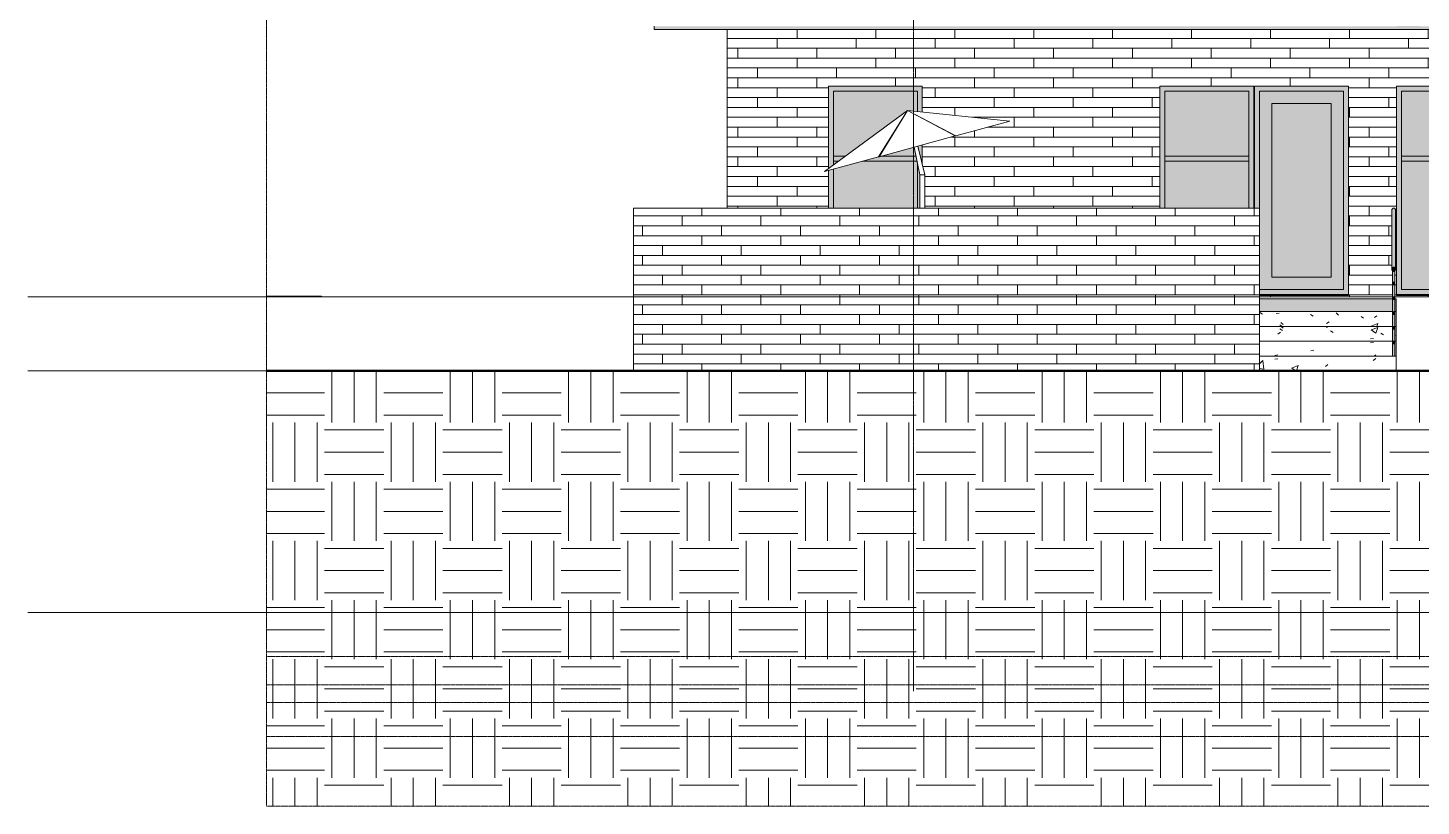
# Model space of a CAD drawing. Header units: inches. Extents: x 1750 to 7619, y -360 to 620.
# Drawn here: x 1814 to 2379, y -207 to 109 of the extents above; entities that cross this region are included whole.
import ezdxf

# ---------------------------------------------------------------- set-up
doc = ezdxf.new("R2010")
doc.units = ezdxf.units.IN
doc.header["$MEASUREMENT"] = 0
doc.linetypes.add('Aligning Line 1_8_', pattern=[0.25, 0.125, -0.125])
doc.linetypes.add('Grid Line 1_2_', pattern=[0.875, 0.5, -0.125, 0.125, -0.125])
for name, color, linetype, lineweight in [('0-1', 7, 'Continuous', 5), ('A-CLNG', 13, 'Continuous', 13), ('A-CLNG-1', 13, 'Continuous', 5), ('A-FLOR', 192, 'Continuous', 13), ('A-FLOR-2', 9, 'Continuous', 5), ('A-FLOR-3', 53, 'Continuous', 13), ('A-FLOR-4', 192, 'Continuous', 5), ('A-FLOR-HRAL', 11, 'Continuous', 9), ('A-FLOR-LEVL-1', 51, 'Grid Line 1_2_', 9), ('A-GLAZ', 151, 'Continuous', 13), ('A-WALL', 113, 'Continuous', 13), ('A-WALL-PATT-1', 251, 'Continuous', 9), ('C-TOPO', 7, 'Continuous', 9), ('C-TOPO-1', 250, 'Continuous', 50), ('G-ANNO-SYMB', 111, 'Aligning Line 1_8_', 9), ('G-ANNO-SYMB-1', 191, 'Aligning Line 1_8_', 9), ('G-ANNO-SYMB-2', 147, 'Aligning Line 1_8_', 9), ('G-IMPT', 8, 'Continuous', 9), ('L-SITE', 91, 'Continuous', 9), ('S-GRID-1', 1, 'Grid Line 1_2_', 9), ('S-STRS', 31, 'Continuous', 9), ('S-STRS-1', 251, 'Continuous', 9)]:
    doc.layers.add(name, color=color, linetype=linetype, lineweight=lineweight)
pattern_1 = [(0, (2870.5, 0), (24, 24), [24, -24]), (0, (2870.5, 9), (24, 24), [24, -24]), (0, (2870.5, 18), (24, 24), [24, -24]), (90, (2873.5, 21), (-24, 24), [24, -24]), (90, (2882.5, 21), (-24, 24), [24, -24]), (90, (2891.5, 21), (-24, 24), [24, -24])]
pattern_2 = [(0, (2102.136, 0.8), (0, 4), []), (90, (2102.136, 0.8), (-8, 8), [4, -28]), (90, (2118.136, 4.8), (-8, 8), [4, -28])]

# ---------------------------------------------------------------- blocks, each defined once
blk = doc.blocks.new('CTR - 2nd Phase_rvt-1-BUILDING ELEVATION - EAST')
at = {"layer": 'A-FLOR-2'}
blk.add_hatch(color=256, dxfattribs=at).paths.add_polyline_path([(1922.72, 0), (1933.32, 0.04), (1933.32, 0.25), (1910.93, 0.25), (1910.93, 0), (1912.19, 0)], flags=0)
at = {"layer": 'A-FLOR-3'}
for p, q in [((1910.93, 0.25), (1933.32, 0.25)), ((1933.32, 0.25), (1933.32, 0))]:
    blk.add_line(p, q, dxfattribs=at)
at = {"layer": 'A-FLOR-LEVL-1'}
for p, q in [((1814.21, 0), (4168.71, 0)), ((1814.21, -30), (4168.71, -30)), ((1814.21, -128), (4168.71, -128))]:
    blk.add_line(p, q, dxfattribs=at)
at = {"layer": 'G-ANNO-SYMB-1'}
blk.add_line((1910.93, -164.42), (4072.04, -164.42), dxfattribs=at)
blk = doc.blocks.new('CTR  - Topography_rvt-1-BUILDING ELEVATION - EAST')
at = {"layer": 'C-TOPO'}
h = blk.add_hatch(dxfattribs=at)
h.set_pattern_fill('FP_22', color=256, style=0, pattern_type=2)
h.set_pattern_definition(pattern_1)
h.paths.add_polyline_path([(2313.65, -206.5), (2313.65, -30), (1910.93, -30), (1910.93, -206.5), (2294.24, -206.5)], flags=0)
h = blk.add_hatch(dxfattribs=at)
h.set_pattern_fill('FP_22', color=256, style=0, pattern_type=2)
h.set_pattern_definition(pattern_1)
h.paths.add_polyline_path([(2313.65, -206.5), (2369.12, -206.5), (2369.12, -30), (2313.65, -30), (2313.65, -134)], flags=0)
h = blk.add_hatch(dxfattribs=at)
h.set_pattern_fill('FP_22', color=256, style=0, pattern_type=2)
h.set_pattern_definition(pattern_1)
h.paths.add_polyline_path([(2592.46, -206.5), (2632.32, -206.5), (2632.32, -30), (2369.12, -30), (2369.12, -206.5), (2573.33, -206.5)], flags=0)
for p, q in [((1910.93, 0), (1972.93, 0)), ((2019.76, 0), (1972.93, 0)), ((2019.76, 0), (2059.8, 0)), ((2059.66, 0), (2059.8, 0)), ((2367.62, 0), (2345.47, 0)), ((2373.8, 0), (2368.62, 0)), ((2484.44, 0), (2373.8, 0)), ((1945.71, -30), (1910.93, -30)), ((1978.41, -30), (1945.71, -30)), ((1978.41, -30), (2002.31, -30)), ((2097.28, -30), (2002.31, -30)), ((2122.32, -30), (2097.28, -30)), ((2172.23, -30), (2122.32, -30)), ((2202.1, -30), (2172.23, -30)), ((2202.1, -30), (2271.93, -30)), ((2313.65, -30), (2271.93, -30)), ((2337.67, -30), (2313.65, -30)), ((2337.67, -30), (2369.12, -30)), ((2442.34, -30), (2369.12, -30))]:
    blk.add_line(p, q, dxfattribs=at)
at = {"layer": 'C-TOPO-1'}
for p, q in [((1945.71, -30), (1910.93, -30)), ((1978.41, -30), (1945.71, -30)), ((2002.31, -30), (1978.41, -30)), ((2097.28, -30), (2002.31, -30)), ((2122.32, -30), (2097.28, -30)), ((2172.23, -30), (2122.32, -30)), ((2202.1, -30), (2172.23, -30)), ((2271.93, -30), (2202.1, -30)), ((2313.65, -30), (2271.93, -30)), ((2313.65, -30), (2337.67, -30)), ((2337.67, -30), (2369.12, -30)), ((2442.34, -30), (2369.12, -30))]:
    blk.add_line(p, q, dxfattribs=at)
blk = doc.blocks.new('CTR - 1st Phase - Common Walls_rvt-1-BUILDING ELEVATION - EAST')
at = {"layer": 'A-FLOR-LEVL-1'}
for p, q in [((1814.21, 0), (4168.71, 0)), ((1814.21, -30), (4168.71, -30)), ((1814.21, -128), (4168.71, -128))]:
    blk.add_line(p, q, dxfattribs=at)
at = {"layer": 'G-ANNO-SYMB-2'}
for p, q in [((1910.96, 526.95), (1910.96, -145.84)), ((1910.93, 0), (4072.04, 0)), ((1910.96, -145.84), (4071.96, -145.84)), ((1910.93, -164.42), (4072.04, -164.42))]:
    blk.add_line(p, q, dxfattribs=at)
blk = doc.blocks.new('CTR - 1st Phase -Stairs _ Elevators_rvt-1-BUILDING ELEVATION - EAST')
at = {"layer": 'A-FLOR-LEVL-1'}
for p, q in [((1814.21, 0), (4168.71, 0)), ((1814.21, -30), (4168.71, -30)), ((1814.21, -128), (4168.71, -128))]:
    blk.add_line(p, q, dxfattribs=at)
at = {"layer": 'G-ANNO-SYMB-2'}
for p, q in [((1910.96, 526.95), (1910.96, -206.49)), ((1910.96, -206.49), (4071.96, -206.49))]:
    blk.add_line(p, q, dxfattribs=at)
blk = doc.blocks.new('Outdoor Table01 - 02ZUTB01_dwg-1294291-BUILDING ELEVATION - EAST')
at = {"layer": 'G-IMPT'}
for p, q in [((2170.92, 75.5), (2137.24, 50.77)), ((2170.92, 75.5), (2137.24, 50.77)), ((2170.92, 75.5), (2137.35, 50.8)), ((2170.92, 75.5), (2159.18, 56.75)), ((2170.92, 75.5), (2159.43, 56.82)), ((2190.31, 65.24), (2170.92, 75.5)), ((2170.92, 75.5), (2212.5, 71.29)), ((2170.92, 75.5), (2212.5, 71.29)), ((2170.92, 75.5), (2212.39, 71.26)), ((2170.92, 75.5), (2190.56, 65.31)), ((2212.39, 71.26), (2190.56, 65.31)), ((2190.31, 65.24), (2159.43, 56.82)), ((2159.18, 56.75), (2137.35, 50.8)), ((2175.92, 49.5), (2173.68, 60.7)), ((2177.92, 49.5), (2175.14, 61.1)), ((2175.92, 36), (2175.92, 49.5)), ((2177.92, 49.5), (2175.92, 49.5)), ((2177.92, 36), (2177.92, 49.5))]:
    blk.add_line(p, q, dxfattribs=at)
blk = doc.blocks.new('Outdoor Table01 - Outdoor Table01-1294297-BUILDING ELEVATION - EAST')
blk.add_blockref('Outdoor Table01 - 02ZUTB01_dwg-1294291-BUILDING ELEVATION - EAST', (0, 0))
blk = doc.blocks.new('_THE_ WINDOW _ DOOR - Window - 1st Floor-V11-BUILDING ELEVATION - EAST')
at = {"layer": 'A-GLAZ'}
h = blk.add_hatch(color=256, dxfattribs=at)
h.paths.add_polyline_path([(3024.11, 1), (3060.14, 1), (3060.14, 85.37), (3022.11, 85.37), (3022.11, 1)], flags=0)
h.paths.add_polyline_path([(3024.11, 3), (3024.11, 83.37), (3058.14, 83.37), (3058.14, 3), (3055.58, 3)], flags=0)
h = blk.add_hatch(color=256, dxfattribs=at)
h.paths.add_polyline_path([(3055.58, 3), (3058.14, 3), (3058.14, 55), (3024.11, 55), (3024.11, 3)], flags=0)
h.paths.add_polyline_path([(3050.49, 57), (3058.14, 57), (3058.14, 83.37), (3024.11, 83.37), (3024.11, 57), (3031.76, 57)], flags=0)
for points in [[(3058.14, 55), (3058.14, 57), (3024.11, 57), (3024.11, 55), (3052.49, 55)], [(3022.11, 0.5), (3060.14, 0.5), (3060.14, 1), (3022.11, 1)]]:
    blk.add_hatch(color=256, dxfattribs=at).paths.add_polyline_path(points, flags=0)
for p, q in [((3060.14, 85.37), (3022.11, 85.37)), ((3022.11, 85.37), (3022.11, 1)), ((3060.14, 1), (3060.14, 85.37)), ((3024.11, 3), (3024.11, 83.37)), ((3024.11, 83.37), (3058.14, 83.37)), ((3058.14, 83.37), (3058.14, 3)), ((3024.11, 57), (3024.11, 55)), ((3058.14, 57), (3024.11, 57)), ((3058.14, 55), (3058.14, 57)), ((3024.11, 55), (3058.14, 55)), ((3022.11, 1), (3060.14, 1)), ((3022.11, 1), (3022.11, 0.5)), ((3022.11, 0.5), (3060.14, 0.5)), ((3058.14, 3), (3024.11, 3)), ((3060.14, 0.5), (3060.14, 1))]:
    blk.add_line(p, q, dxfattribs=at)
blk = doc.blocks.new('_THE_ WINDOW _ DOOR - Door - 1st Floor-2113397-BUILDING ELEVATION - EAST')
at = {"layer": 'A-GLAZ'}
h = blk.add_hatch(color=256, dxfattribs=at)
h.paths.add_polyline_path([(2347.74, 1), (2349.74, 1), (2349.74, 85.37), (2311.71, 85.37), (2311.71, 36), (2313.65, 36), (2313.65, 1), (2342.74, 1)], flags=0)
h.paths.add_polyline_path([(2347.74, 3), (2313.71, 3), (2313.71, 83.37), (2347.74, 83.37), (2347.74, 8)], flags=0)
h = blk.add_hatch(color=256, dxfattribs=at)
h.paths.add_polyline_path([(2315.14, 3), (2347.74, 3), (2347.74, 83.37), (2313.71, 83.37), (2313.71, 3)], flags=0)
h.paths.add_polyline_path([(2342.74, 8), (2318.71, 8), (2318.71, 78.37), (2342.74, 78.37), (2342.74, 22.71)], flags=0)
for points in [[(2318.71, 8), (2342.74, 8), (2342.74, 78.37), (2318.71, 78.37), (2318.71, 22.71)], [(2342.07, 0.5), (2349.74, 0.5), (2349.74, 1), (2313.65, 1), (2313.65, 0.5), (2321.48, 0.5)]]:
    blk.add_hatch(color=256, dxfattribs=at).paths.add_polyline_path(points, flags=0)
for p, q in [((2311.71, 85.37), (2311.71, 36)), ((2349.74, 85.37), (2311.71, 85.37)), ((2349.74, 1), (2349.74, 85.37)), ((2313.71, 83.37), (2347.74, 83.37)), ((2313.71, 3), (2313.71, 83.37)), ((2347.74, 83.37), (2347.74, 3)), ((2318.71, 78.37), (2342.74, 78.37)), ((2318.71, 8), (2318.71, 78.37)), ((2342.74, 78.37), (2342.74, 8)), ((2342.74, 8), (2318.71, 8)), ((2313.65, 1), (2349.74, 1)), ((2313.65, 0.5), (2349.74, 0.5)), ((2347.74, 3), (2313.71, 3)), ((2349.74, 0.5), (2349.74, 1))]:
    blk.add_line(p, q, dxfattribs=at)
blk = doc.blocks.new('_THE_ WINDOW _ DOOR - Window - 1st Floor-V14-BUILDING ELEVATION - EAST')
at = {"layer": 'A-GLAZ'}
for points in [[(2309.34, 36), (2311.34, 36), (2311.34, 85.37), (2273.31, 85.37), (2273.31, 36), (2275.31, 36), (2275.31, 83.37), (2309.34, 83.37), (2309.34, 40.12)], [(2309.34, 55), (2309.34, 57), (2275.31, 57), (2275.31, 55), (2303.69, 55)]]:
    blk.add_hatch(color=256, dxfattribs=at).paths.add_polyline_path(points, flags=0)
h = blk.add_hatch(color=256, dxfattribs=at)
h.paths.add_polyline_path([(2308.31, 36), (2309.34, 36), (2309.34, 55), (2275.31, 55), (2275.31, 36), (2276.34, 36)], flags=0)
h.paths.add_polyline_path([(2301.69, 57), (2309.34, 57), (2309.34, 83.37), (2275.31, 83.37), (2275.31, 57), (2282.96, 57)], flags=0)
for p, q in [((2311.34, 85.37), (2273.31, 85.37)), ((2273.31, 85.37), (2273.31, 36)), ((2311.34, 36), (2311.34, 85.37)), ((2275.31, 36), (2275.31, 83.37)), ((2275.31, 83.37), (2309.34, 83.37)), ((2309.34, 83.37), (2309.34, 36)), ((2275.31, 57), (2275.31, 55)), ((2309.34, 57), (2275.31, 57)), ((2309.34, 55), (2309.34, 57)), ((2275.31, 55), (2309.34, 55))]:
    blk.add_line(p, q, dxfattribs=at)
blk = doc.blocks.new('_THE_ WINDOW _ DOOR - Window - 1st Floor-V19-BUILDING ELEVATION - EAST')
at = {"layer": 'A-GLAZ'}
h = blk.add_hatch(color=256, dxfattribs=at)
h.paths.add_polyline_path([(2139.76, 36), (2140.91, 36), (2140.91, 51.77), (2138.91, 51.22), (2138.91, 36)], flags=0)
h.paths.add_polyline_path([(2175.92, 36), (2175.92, 49.5), (2174.94, 54.44), (2174.94, 36)], flags=0)
h.paths.add_polyline_path([(2138.91, 51.94), (2140.91, 53.42), (2140.91, 83.37), (2174.94, 83.37), (2174.94, 75.09), (2176.94, 74.89), (2176.94, 85.37), (2138.91, 85.37), (2138.91, 68.55)], flags=0)
h.paths.add_polyline_path([(2176.94, 53.61), (2176.94, 61.59), (2175.14, 61.1), (2176.17, 56.82)], flags=0)
h.paths.add_polyline_path([(2176.94, 72.32), (2176.94, 72.38), (2175.18, 73.25)], flags=0)
h = blk.add_hatch(color=256, dxfattribs=at)
h.paths.add_polyline_path([(2174.94, 36), (2174.94, 54.44), (2174.82, 55), (2152.77, 55), (2140.91, 51.77), (2140.91, 36), (2164.19, 36)], flags=0)
h.paths.add_polyline_path([(2140.91, 53.42), (2143.06, 55), (2140.91, 55)], flags=0)
h.paths.add_polyline_path([(2170.92, 75.5), (2174.94, 75.09), (2174.94, 83.37), (2140.91, 83.37), (2140.91, 57), (2145.78, 57), (2170.83, 75.43)], flags=0)
h.paths.add_polyline_path([(2159.34, 57), (2159.55, 57), (2170.86, 75.4), (2159.43, 57.16)], flags=0)
h.paths.add_polyline_path([(2174.42, 57), (2173.68, 60.7), (2160.1, 57), (2170.92, 57)], flags=0)
h.paths.add_polyline_path([(2174.94, 73.38), (2174.94, 73.42), (2172.81, 74.5)], flags=0)
h = blk.add_hatch(color=256, dxfattribs=at)
h.paths.add_polyline_path([(2158.08, 55), (2174.82, 55), (2174.42, 57), (2160.1, 57), (2159.43, 56.82), (2159.55, 57), (2159.34, 57), (2159.22, 56.82)], flags=0)
h.paths.add_polyline_path([(2158.08, 55), (2159.18, 56.75), (2152.77, 55)], flags=0)
h.paths.add_polyline_path([(2140.91, 55), (2143.06, 55), (2145.78, 57), (2140.91, 57)], flags=0)
for p, q in [((2176.94, 85.37), (2138.91, 85.37)), ((2138.91, 85.37), (2138.91, 51.94)), ((2176.94, 74.89), (2176.94, 85.37)), ((2140.91, 53.42), (2140.91, 83.37)), ((2140.91, 83.37), (2174.94, 83.37)), ((2174.94, 83.37), (2174.94, 75.09)), ((2176.94, 72.32), (2176.94, 72.38)), ((2140.91, 57), (2140.91, 55)), ((2145.78, 57), (2140.91, 57)), ((2159.55, 57), (2159.34, 57)), ((2174.42, 57), (2160.1, 57)), ((2176.94, 53.61), (2176.94, 61.59)), ((2138.91, 51.22), (2138.91, 36)), ((2140.91, 55), (2143.06, 55)), ((2140.91, 36), (2140.91, 51.77)), ((2152.77, 55), (2174.82, 55)), ((2174.94, 54.44), (2174.94, 36))]:
    blk.add_line(p, q, dxfattribs=at)
blk = doc.blocks.new('Railing - 1_-1411116-BUILDING ELEVATION - EAST')
at = {"layer": 'A-FLOR-HRAL'}
h = blk.add_hatch(color=256, dxfattribs=at)
h.paths.add_polyline_path([(3617.62, -24), (3618.62, -24), (3618.61, -18.7), (3618.48, -18.95), (3618.25, -19.1), (3618.14, -19.1), (3618.11, -19.1), (3617.99, -19.1), (3617.77, -18.95), (3617.64, -18.7), (3617.62, -18.7), (3617.62, -23.13)], flags=0)
h.paths.add_polyline_path([(3618.62, -18.31), (3618.61, -12.7), (3618.48, -12.95), (3618.25, -13.1), (3617.92, -13.06), (3617.77, -12.95), (3617.64, -12.7), (3617.62, -12.84), (3617.64, -18.2), (3617.9, -18.03), (3618.13, -18), (3618.48, -18.08), (3618.62, -18.26)], flags=0)
h.paths.add_polyline_path([(3618.62, -12.31), (3618.6, -6.72), (3618.48, -6.95), (3618.25, -7.1), (3617.94, -7.07), (3617.77, -6.95), (3617.64, -6.7), (3617.62, -6.84), (3617.64, -12.2), (3617.87, -12.04), (3618.22, -12), (3618.37, -12.04), (3618.61, -12.2), (3618.62, -12.28)], flags=0)
h.paths.add_polyline_path([(3618.62, -6.31), (3618.59, -0.75), (3618.48, -0.96), (3618.25, -1.1), (3617.97, -1.09), (3617.77, -0.95), (3617.64, -0.7), (3617.62, -0.75), (3617.65, -6.2), (3617.88, -6.04), (3618.18, -6.01), (3618.37, -6.04), (3618.61, -6.2), (3618.62, -6.28)], flags=0)
h.paths.add_polyline_path([(3618.62, -0.31), (3618.58, 5.23), (3618.48, 5.05), (3618.25, 4.9), (3617.91, 4.94), (3617.77, 5.05), (3617.64, 5.3), (3617.62, 5.3), (3617.66, -0.19), (3617.89, -0.03), (3618.2, -0.01), (3618.38, -0.04), (3618.61, -0.21), (3618.62, -0.26)], flags=0)
h.paths.add_polyline_path([(3618.62, 5.69), (3618.6, 10.52), (3618.51, 10.42), (3618.32, 10.35), (3618.08, 10.33), (3617.85, 10.37), (3617.72, 10.44), (3617.62, 10.46), (3617.67, 5.81), (3617.92, 5.97), (3618.16, 6), (3618.48, 5.92), (3618.61, 5.78)], flags=0)
h = blk.add_hatch(color=256, dxfattribs=at)
h.paths.add_polyline_path([(3618.17, 10.33), (3618.4, 10.37), (3618.53, 10.44), (3618.32, 10.35), (3618.17, 10.33)], flags=0)
h.paths.add_polyline_path([(3618.08, 10.33), (3617.81, 10.41), (3618.08, 10.33)], flags=0)
for p, q in [((3617.62, -24), (3617.62, 10.57)), ((3618.62, 10.57), (3618.62, -24))]:
    blk.add_line(p, q, dxfattribs=at)
at = {"layer": 'A-FLOR-HRAL', "flags": 128}
for points in [[(3617.63, 10.52), (3617.67, 10.46), (3617.81, 10.38), (3618.01, 10.33), (3618.08, 10.32)], [(3618.17, 10.32), (3618.23, 10.33), (3618.44, 10.38), (3618.57, 10.46), (3618.61, 10.52)]]:
    blk.add_lwpolyline(points, dxfattribs=at)
blk = doc.blocks.new('Railing - Railing-2057852-BUILDING ELEVATION - EAST')
at = {"layer": 'A-FLOR-HRAL'}
for points in [[(2368.62, 5.44), (2368.58, 5.81), (2368.33, 5.97), (2368.09, 6), (2367.77, 5.92), (2367.64, 5.78), (2367.64, 5.59), (2367.77, 5.84), (2367.99, 5.98), (2368.25, 5.98), (2368.48, 5.84), (2368.61, 5.59), (2368.61, 5.52)], [(2368.22, 4.9), (2368.34, 4.94), (2368.48, 5.05), (2368.61, 5.3), (2368.61, 5.59), (2368.48, 5.84), (2368.25, 5.98), (2367.92, 5.94), (2367.77, 5.84), (2367.64, 5.59), (2367.64, 5.3), (2367.77, 5.05), (2367.99, 4.9), (2368.15, 4.9)], [(2367.62, -0.56), (2367.69, -0.28), (2367.87, -0.07), (2368.12, 0), (2368.37, -0.07), (2368.56, -0.29), (2368.62, -0.41), (2368.59, -0.19), (2368.35, -0.03), (2368.05, -0.01), (2367.86, -0.04), (2367.64, -0.21), (2367.62, -0.31)], [(2367.99, -1.1), (2368.28, -1.09), (2368.48, -0.95), (2368.61, -0.7), (2368.61, -0.41), (2368.47, -0.16), (2368.25, -0.02), (2367.97, -0.03), (2367.77, -0.16), (2367.64, -0.41), (2367.64, -0.7), (2367.77, -0.96), (2367.97, -1.09)], [(2367.62, -6.56), (2367.69, -6.28), (2367.87, -6.07), (2368.12, -6), (2368.37, -6.07), (2368.56, -6.28), (2368.62, -6.41), (2368.6, -6.2), (2368.37, -6.04), (2368.07, -6.01), (2367.87, -6.04), (2367.64, -6.2), (2367.62, -6.31)], [(2367.99, -7.1), (2368.31, -7.07), (2368.48, -6.95), (2368.61, -6.7), (2368.61, -6.41), (2368.48, -6.16), (2368.25, -6.02), (2367.95, -6.04), (2367.77, -6.16), (2367.64, -6.41), (2367.64, -6.7), (2367.77, -6.95), (2367.94, -7.07)], [(2368.62, -12.56), (2368.61, -12.2), (2368.37, -12.04), (2368.08, -12), (2367.87, -12.04), (2367.64, -12.2), (2367.64, -12.41), (2367.77, -12.16), (2367.99, -12.02), (2368.25, -12.02), (2368.48, -12.16), (2368.61, -12.42)], [(2368.09, -13.1), (2368.33, -13.06), (2368.48, -12.95), (2368.61, -12.7), (2368.61, -12.41), (2368.48, -12.16), (2368.25, -12.02), (2367.92, -12.05), (2367.77, -12.16), (2367.64, -12.42), (2367.64, -12.7), (2367.77, -12.95), (2367.99, -13.1)], [(2368.62, -18.56), (2368.61, -18.2), (2368.35, -18.03), (2368.12, -18), (2367.77, -18.08), (2367.63, -18.26), (2367.64, -18.41), (2367.77, -18.16), (2367.99, -18.02), (2368.25, -18.02), (2368.48, -18.16), (2368.61, -18.41), (2368.62, -18.49)], [(2368, -19.1), (2368.11, -19.08), (2368.14, -19.1), (2368.25, -19.1), (2368.48, -18.95), (2368.61, -18.7), (2368.61, -18.41), (2368.48, -18.16), (2368.25, -18.02), (2367.99, -18.02), (2367.77, -18.16), (2367.64, -18.41), (2367.64, -18.7), (2367.77, -18.95), (2367.99, -19.1)]]:
    blk.add_hatch(color=256, dxfattribs=at).paths.add_polyline_path(points, flags=0)
for p, q in [((2367.62, 6.47), (2367.62, 5.44)), ((2368.62, 5.44), (2368.62, 6.47)), ((2367.62, 0.47), (2367.62, -0.56)), ((2368.62, -0.56), (2368.62, 0.47)), ((2367.62, -5.53), (2367.62, -6.56)), ((2368.62, -6.56), (2368.62, -5.53)), ((2367.62, -11.52), (2367.62, -12.56)), ((2368.62, -12.56), (2368.62, -11.52)), ((2367.62, -17.52), (2367.62, -18.56)), ((2368.62, -18.56), (2368.62, -17.52))]:
    blk.add_line(p, q, dxfattribs=at)
at = {"layer": 'A-FLOR-HRAL', "flags": 128}
for points in [[(2368.62, 5.44), (2368.61, 5.59), (2368.56, 5.72), (2368.48, 5.84), (2368.37, 5.93), (2368.25, 5.98), (2368.12, 6), (2367.99, 5.98), (2367.87, 5.93), (2367.77, 5.84), (2367.69, 5.72), (2367.64, 5.59), (2367.62, 5.44)], [(2367.62, 5.44), (2367.64, 5.3), (2367.69, 5.16), (2367.77, 5.05), (2367.87, 4.96), (2367.99, 4.9), (2368.12, 4.88), (2368.25, 4.9), (2368.37, 4.96), (2368.48, 5.05), (2368.56, 5.16), (2368.61, 5.3), (2368.62, 5.44)], [(2368.62, -0.56), (2368.61, -0.41), (2368.56, -0.28), (2368.48, -0.16), (2368.37, -0.07), (2368.25, -0.02), (2368.12, 0), (2367.99, -0.02), (2367.87, -0.07), (2367.77, -0.16), (2367.69, -0.28), (2367.64, -0.41), (2367.62, -0.56)], [(2367.62, -0.56), (2367.64, -0.7), (2367.69, -0.84), (2367.77, -0.95), (2367.87, -1.04), (2367.99, -1.1), (2368.12, -1.12), (2368.25, -1.1), (2368.37, -1.04), (2368.48, -0.95), (2368.56, -0.84), (2368.61, -0.7), (2368.62, -0.56)], [(2368.62, -6.56), (2368.61, -6.41), (2368.56, -6.28), (2368.48, -6.16), (2368.37, -6.07), (2368.25, -6.02), (2368.12, -6), (2367.99, -6.02), (2367.87, -6.07), (2367.77, -6.16), (2367.69, -6.28), (2367.64, -6.41), (2367.62, -6.56)], [(2367.62, -6.56), (2367.64, -6.7), (2367.69, -6.84), (2367.77, -6.95), (2367.87, -7.04), (2367.99, -7.1), (2368.12, -7.12), (2368.25, -7.1), (2368.37, -7.04), (2368.48, -6.95), (2368.56, -6.84), (2368.61, -6.7), (2368.62, -6.56)], [(2368.62, -12.56), (2368.61, -12.41), (2368.56, -12.28), (2368.48, -12.16), (2368.37, -12.07), (2368.25, -12.02), (2368.12, -12), (2367.99, -12.02), (2367.87, -12.07), (2367.77, -12.16), (2367.69, -12.28), (2367.64, -12.41), (2367.62, -12.56)], [(2367.62, -12.56), (2367.64, -12.7), (2367.69, -12.84), (2367.77, -12.95), (2367.87, -13.04), (2367.99, -13.1), (2368.12, -13.12), (2368.25, -13.1), (2368.37, -13.04), (2368.48, -12.95), (2368.56, -12.84), (2368.61, -12.7), (2368.62, -12.56)], [(2368.62, -18.56), (2368.61, -18.41), (2368.56, -18.28), (2368.48, -18.16), (2368.37, -18.07), (2368.25, -18.02), (2368.12, -18), (2367.99, -18.02), (2367.87, -18.07), (2367.77, -18.16), (2367.69, -18.28), (2367.64, -18.41), (2367.62, -18.56)], [(2367.62, -18.56), (2367.64, -18.7), (2367.69, -18.84), (2367.77, -18.95), (2367.87, -19.04), (2367.99, -19.1), (2368.12, -19.12), (2368.25, -19.1), (2368.37, -19.04), (2368.48, -18.95), (2368.56, -18.84), (2368.61, -18.7), (2368.62, -18.56)]]:
    blk.add_lwpolyline(points, dxfattribs=at)
at = {"extrusion": (0, 0, -1), "zscale": -1}
blk.add_blockref('Railing - 1_-1411116-BUILDING ELEVATION - EAST', (-5986.25, 0), dxfattribs=at)
blk = doc.blocks.new('Top Rail Type - Top Rail_Internal_-2057862-BUILDING ELEVATION - EAST')
at = {"layer": 'A-FLOR-HRAL'}
for points in [[(2368.87, 11.16), (2368.85, 35.38), (2368.77, 35.58), (2368.65, 35.75), (2368.5, 35.89), (2368.32, 35.97), (2368.12, 36), (2367.93, 35.97), (2367.75, 35.89), (2367.59, 35.75), (2367.47, 35.58), (2367.4, 35.38), (2367.37, 35.16), (2367.4, 11.38), (2367.47, 11.58), (2367.69, 11.84), (2367.87, 11.95), (2368.07, 11.99), (2368.17, 11.99), (2368.44, 11.92), (2368.57, 11.82), (2368.65, 11.75), (2368.77, 11.58), (2368.86, 11.25)], [(2368.12, 10.32), (2368.45, 10.41), (2368.6, 10.52), (2368.66, 10.57), (2368.77, 10.74), (2368.85, 10.94), (2368.86, 11.25), (2368.85, 11.38), (2368.77, 11.58), (2368.54, 11.85), (2368.37, 11.95), (2368.17, 11.99), (2367.99, 11.98), (2367.8, 11.91), (2367.64, 11.79), (2367.59, 11.75), (2367.47, 11.58), (2367.38, 11.25), (2367.37, 11.16), (2367.4, 10.94), (2367.53, 10.66), (2367.71, 10.46), (2367.87, 10.38), (2368.08, 10.33)]]:
    blk.add_hatch(color=256, dxfattribs=at).paths.add_polyline_path(points, flags=0)
for p, q in [((2367.37, 35.16), (2367.37, 11.16)), ((2368.87, 11.16), (2368.87, 35.16))]:
    blk.add_line(p, q, dxfattribs=at)
at = {"layer": 'A-FLOR-HRAL', "flags": 128}
for points in [[(2367.37, 35.16), (2367.4, 35.38), (2367.47, 35.58), (2367.59, 35.75), (2367.75, 35.89), (2367.93, 35.97), (2368.12, 36), (2368.32, 35.97), (2368.5, 35.89), (2368.65, 35.75), (2368.77, 35.58), (2368.85, 35.38), (2368.87, 35.16)], [(2368.87, 11.16), (2368.85, 11.38), (2368.77, 11.58), (2368.65, 11.75), (2368.5, 11.89), (2368.32, 11.97), (2368.12, 12), (2367.93, 11.97), (2367.75, 11.89), (2367.59, 11.75), (2367.47, 11.58), (2367.4, 11.38), (2367.37, 11.16)], [(2367.37, 11.16), (2367.4, 10.94), (2367.47, 10.74), (2367.59, 10.57), (2367.75, 10.44), (2367.93, 10.35), (2368.12, 10.32), (2368.32, 10.35), (2368.5, 10.44), (2368.65, 10.57), (2368.77, 10.74), (2368.85, 10.94), (2368.87, 11.16)]]:
    blk.add_lwpolyline(points, dxfattribs=at)

msp = doc.modelspace()

# ---------------------------------------------------------------- hatches: boundary and pattern name
at = {"layer": 'A-CLNG-1'}
msp.add_hatch(color=256, dxfattribs=at).paths.add_polyline_path([(2068.1737, 108.375), (2521.9737, 108.375), (2521.9737, 109.75), (2379.1862, 109.75), (2379.1862, 109.875), (2369.4362, 109.875), (2369.4362, 109.75), (2068.1737, 109.75), (2068.1737, 108.665)], flags=0)
at = {"layer": 'A-FLOR-4'}
h = msp.add_hatch(color=256, dxfattribs=at)
h.paths.add_polyline_path([(2367.6237, -6), (2367.6237, -0.75), (2313.6487, -0.75), (2313.6487, -6), (2366.7911, -6)], flags=0)
h.paths.add_polyline_path([(2368.6237, -6), (2369.1237, -6), (2369.1237, -0.75), (2368.6237, -0.75), (2368.6237, -5.9412)], flags=0)
at = {"layer": 'A-WALL-PATT-1'}
h = msp.add_hatch(dxfattribs=at)
h.set_pattern_fill('FP_29', color=256, style=0, pattern_type=2)
h.set_pattern_definition(pattern_2)
h.paths.add_polyline_path([(2106.4487, 36), (2106.4487, 108.375), (2097.8237, 108.375), (2097.8237, 36), (2104.9471, 36)], flags=0)
h = msp.add_hatch(dxfattribs=at)
h.set_pattern_fill('FP_29', color=256, style=0, pattern_type=2)
h.set_pattern_definition(pattern_2)
h.paths.add_polyline_path([(2342.0676, 0), (2367.6237, 0), (2367.5904, 10.5729), (2367.4742, 10.7422), (2367.3993, 10.9444), (2367.3737, 11.3785), (2367.3993, 35.3785), (2367.4742, 35.5807), (2367.5934, 35.7544), (2367.7487, 35.8877), (2367.9296, 35.9714), (2368.1237, 36), (2368.3179, 35.9714), (2368.4987, 35.8877), (2368.6659, 35.7372), (2368.7733, 35.5807), (2368.8482, 35.3785), (2368.8737, 35.1615), (2368.8482, 10.9444), (2368.7733, 10.7422), (2368.6237, 10.4645), (2368.6237, 0), (2518.4112, 0), (2518.4112, 108.375), (2106.4487, 108.375), (2106.4487, 36), (2138.9112, 36), (2138.9112, 51.2215), (2137.35, 50.7957), (2138.9112, 51.9445), (2138.9112, 85.375), (2176.9362, 85.375), (2176.9362, 74.8854), (2212.391, 71.2614), (2190.5609, 65.3077), (2176.9362, 72.3793), (2176.9362, 72.3169), (2190.3067, 65.2384), (2176.9362, 61.5919), (2176.9362, 53.6146), (2177.9237, 49.5), (2177.9237, 36), (2273.3112, 36), (2273.3112, 85.375), (2311.3362, 85.375), (2311.3362, 36), (2311.7112, 36), (2311.7112, 85.375), (2349.7362, 85.375), (2349.7362, 0.5), (2313.6487, 0.4953), (2313.6487, 0), (2321.4792, 0)], flags=0)
h.paths.add_polyline_path([(2407.3362, 0.5), (2369.3112, 0.5), (2369.3112, 85.375), (2407.3362, 85.375), (2407.3362, 1)], flags=0)
h.paths.add_polyline_path([(2484.1362, 0.5), (2446.1112, 0.5), (2446.1112, 85.375), (2484.1362, 85.375), (2484.1362, 1)], flags=0)
h = msp.add_hatch(dxfattribs=at)
h.set_pattern_fill('FP_24', color=256, style=0, pattern_type=2)
h.set_pattern_definition([(0, (2311.524, 0.8), (0, 4), []), (90, (2311.524, 0.8), (-8, 8), [4, -28]), (90, (2327.524, 4.8), (-8, 8), [4, -28])])
h.paths.add_polyline_path([(2181.0712, -30), (2313.6487, -30), (2313.6487, 36), (2059.7987, 36), (2059.7987, -30), (2172.2308, -30)], flags=0)
at = {"layer": 'S-STRS-1'}
h = msp.add_hatch(dxfattribs=at)
h.set_pattern_fill('FP_28', color=256, style=0, pattern_type=2)
h.set_pattern_definition([(49.781, (2870.5, 10.197), (27.5428, -2.3909), [2.867, -31.537]), (355.038, (2870.5, 10.197), (-5.3279, 28.6613), [2.304, -25.343]), (100.531, (2872.794, 9.998), (22.215, 26.2697), [2.429, -26.723]), (45.962, (2870.5, 17.818), (40.9817, -6.3068), [4.303, -47.329]), (96.687, (2873.914, 17.293), (35.891, 37.1178), [3.643, -40.078]), (351.251, (2870.5, 17.82), (35.8914, 37.1176), [3.455, -38.009]), (20.852, (2874.34, 15.913), (22.92095, -15.341), [2.877, -31.649]), (326.206, (2874.34, 15.913), (9.343, 27.6307), [2.298, -25.283]), (71.317, (2876.25, 14.635), (32.2648, 12.2891), [2.431, -26.737]), (37.286, (2870.499, 10.197), (0.4673, 12.68453), [1.264, -23.702, 1.264, -24.391, -25.367]), (37.286, (2870.499, 10.197), (0.4673, 12.68453), [-50.62, 1.264, -24.104]), (7.443, (2870.499, 10.197), (10.10137, 15.02815), [1.267, -13.4, 1.267, -23.191, -9.695]), (7.443, (2870.499, 10.197), (10.10137, 15.02815), [-39.124, 1.267, -8.428]), (327.701, (2861.936, 10.197), (20.49866, -0.85914), [1.264, -8.314, 1.264, -28.621, -39.656]), (327.701, (2861.936, 10.197), (20.49866, -0.85914), [-39.464, 1.264, -38.391]), (317.721, (2858.096, 10.197), (22.3945, 3.81454), [1.263, -11.173, 1.263, -18.558, -28.125]), (317.721, (2858.096, 10.197), (22.3945, 3.81454), [-32.257, 1.263, -26.862])])
h.paths.add_polyline_path([(2369.1237, -12), (2369.1237, -6), (2368.6237, -6), (2368.6237, -12)], flags=0)
h.paths.add_polyline_path([(2316.1402, -12), (2367.6237, -12), (2367.6237, -6), (2313.6487, -6), (2313.6487, -12)], flags=0)
h = msp.add_hatch(dxfattribs=at)
h.set_pattern_fill('FP_27', color=256, style=0, pattern_type=2)
h.set_pattern_definition([(49.781, (2870.5, 8.628), (27.5428, -2.3909), [2.867, -31.537]), (355.038, (2870.5, 8.628), (-5.3279, 28.6613), [2.304, -25.343]), (100.531, (2872.794, 8.43), (22.215, 26.2697), [2.429, -26.723]), (45.962, (2870.5, 16.25), (40.9817, -6.3068), [4.303, -47.329]), (96.687, (2873.914, 15.723), (35.891, 37.1178), [3.643, -40.078]), (351.251, (2870.5, 16.25), (35.8914, 37.1176), [3.455, -38.009]), (20.852, (2874.34, 14.344), (22.92095, -15.341), [2.877, -31.649]), (326.206, (2874.34, 14.344), (9.343, 27.6307), [2.298, -25.283]), (71.317, (2876.25, 13.065), (32.2648, 12.2891), [2.431, -26.737]), (37.286, (2870.499, 8.628), (0.4673, 12.68453), [1.264, -23.702, 1.264, -24.391, -25.367]), (37.286, (2870.499, 8.628), (0.4673, 12.68453), [-50.62, 1.264, -24.104]), (7.443, (2870.499, 8.628), (10.10137, 15.02815), [1.267, -13.4, 1.267, -23.191, -9.695]), (7.443, (2870.499, 8.628), (10.10137, 15.02815), [-39.124, 1.267, -8.428]), (327.701, (2861.936, 8.628), (20.49866, -0.85914), [1.264, -8.314, 1.264, -28.621, -39.656]), (327.701, (2861.936, 8.628), (20.49866, -0.85914), [-39.464, 1.264, -38.391]), (317.721, (2858.096, 8.628), (22.3945, 3.81454), [1.263, -11.173, 1.263, -18.558, -28.125]), (317.721, (2858.096, 8.628), (22.3945, 3.81454), [-32.257, 1.263, -26.862])])
h.paths.add_polyline_path([(2336.2006, -18), (2367.6237, -18), (2367.6237, -12), (2313.6487, -12), (2313.6487, -18), (2329.7146, -18)], flags=0)
h.paths.add_polyline_path([(2368.6237, -18), (2369.1237, -18), (2369.1237, -12), (2368.6237, -12), (2368.6237, -17.4018)], flags=0)
h = msp.add_hatch(dxfattribs=at)
h.set_pattern_fill('FP_26', color=256, style=0, pattern_type=2)
h.set_pattern_definition([(49.781, (2870.5, 7.06), (27.5428, -2.3909), [2.867, -31.537]), (355.038, (2870.5, 7.06), (-5.3279, 28.6613), [2.304, -25.343]), (100.531, (2872.794, 6.86), (22.215, 26.2697), [2.429, -26.723]), (45.962, (2870.5, 14.68), (40.9817, -6.3068), [4.303, -47.329]), (96.687, (2873.914, 14.154), (35.891, 37.1178), [3.643, -40.078]), (351.251, (2870.5, 14.68), (35.8914, 37.1176), [3.455, -38.009]), (20.852, (2874.34, 12.775), (22.92095, -15.341), [2.877, -31.649]), (326.206, (2874.34, 12.775), (9.343, 27.6307), [2.298, -25.283]), (71.317, (2876.25, 11.496), (32.2648, 12.2891), [2.431, -26.737]), (37.286, (2870.499, 7.059), (0.4673, 12.68453), [1.264, -23.702, 1.264, -24.391, -25.367]), (37.286, (2870.499, 7.059), (0.4673, 12.68453), [-50.62, 1.264, -24.104]), (7.443, (2870.499, 7.059), (10.10137, 15.02815), [1.267, -13.4, 1.267, -23.191, -9.695]), (7.443, (2870.499, 7.059), (10.10137, 15.02815), [-39.124, 1.267, -8.428]), (327.701, (2861.936, 7.059), (20.49866, -0.85914), [1.264, -8.314, 1.264, -28.621, -39.656]), (327.701, (2861.936, 7.059), (20.49866, -0.85914), [-39.464, 1.264, -38.391]), (317.721, (2858.096, 7.059), (22.3945, 3.81454), [1.263, -11.173, 1.263, -18.558, -28.125]), (317.721, (2858.096, 7.059), (22.3945, 3.81454), [-32.257, 1.263, -26.862])])
h.paths.add_polyline_path([(2313.6487, -24), (2367.6237, -24), (2367.6237, -18), (2313.6487, -18), (2313.6487, -23.1322)], flags=0)
h.paths.add_polyline_path([(2369.1237, -24), (2369.1237, -18), (2368.6237, -18), (2368.6237, -24)], flags=0)
h = msp.add_hatch(dxfattribs=at)
h.set_pattern_fill('FP_25', color=256, style=0, pattern_type=2)
h.set_pattern_definition([(49.781, (2870.5, 5.49), (27.5428, -2.3909), [2.867, -31.537]), (355.038, (2870.5, 5.49), (-5.3279, 28.6613), [2.304, -25.343]), (100.531, (2872.794, 5.29), (22.215, 26.2697), [2.429, -26.723]), (45.962, (2870.5, 13.11), (40.9817, -6.3068), [4.303, -47.329]), (96.687, (2873.914, 12.585), (35.891, 37.1178), [3.643, -40.078]), (351.251, (2870.5, 13.11), (35.8914, 37.1176), [3.455, -38.009]), (20.852, (2874.34, 11.205), (22.92095, -15.341), [2.877, -31.649]), (326.206, (2874.34, 11.205), (9.343, 27.6307), [2.298, -25.283]), (71.317, (2876.25, 9.927), (32.2648, 12.2891), [2.431, -26.737]), (37.286, (2870.499, 5.49), (0.4673, 12.68453), [1.264, -23.702, 1.264, -24.391, -25.367]), (37.286, (2870.499, 5.49), (0.4673, 12.68453), [-50.62, 1.264, -24.104]), (7.443, (2870.499, 5.49), (10.10137, 15.02815), [1.267, -13.4, 1.267, -23.191, -9.695]), (7.443, (2870.499, 5.49), (10.10137, 15.02815), [-39.124, 1.267, -8.428]), (327.701, (2861.936, 5.49), (20.49866, -0.85914), [1.264, -8.314, 1.264, -28.621, -39.656]), (327.701, (2861.936, 5.49), (20.49866, -0.85914), [-39.464, 1.264, -38.391]), (317.721, (2858.096, 5.49), (22.3945, 3.81454), [1.263, -11.173, 1.263, -18.558, -28.125]), (317.721, (2858.096, 5.49), (22.3945, 3.81454), [-32.257, 1.263, -26.862])])
h.paths.add_polyline_path([(2342.0676, -30), (2369.1237, -30), (2369.1237, -24), (2313.6487, -24), (2313.6487, -30), (2337.6687, -30)], flags=0)

# ---------------------------------------------------------------- linework, layer by layer
at = {"layer": 'A-CLNG'}
for p, q in [((2068.1737, 108.375), (2068.1737, 109.75)), ((2521.9737, 108.375), (2068.1737, 108.375))]:
    msp.add_line(p, q, dxfattribs=at)
at = {"layer": 'A-FLOR'}
for p, q in [((2313.6487, -0.75), (2367.6237, -0.75)), ((2368.6237, -0.75), (2369.1237, -0.75)), ((2369.1237, -0.75), (2369.1237, -6))]:
    msp.add_line(p, q, dxfattribs=at)
at = {"layer": 'A-FLOR-LEVL-1'}
for p, q in [((1814.9564, 0), (4167.9645, 0)), ((1814.9564, -30), (4167.9645, -30)), ((1814.9564, -128), (4167.9645, -128))]:
    msp.add_line(p, q, dxfattribs=at)
at = {"layer": 'A-WALL'}
for p, q in [((2097.8237, 36), (2097.8237, 108.375)), ((2313.6487, 36), (2059.7987, 36)), ((2059.7987, 36), (2059.7987, -30)), ((2313.6487, -30), (2313.6487, 36)), ((2349.7362, 0.5), (2313.6487, 0.5)), ((2313.6487, 0), (2345.643, 0)), ((2349.7362, 1), (2349.7362, 0.5)), ((2369.3112, 0.5), (2369.3112, 1)), ((2407.3362, 0.5), (2369.3112, 0.5))]:
    msp.add_line(p, q, dxfattribs=at)
at = {"layer": 'G-ANNO-SYMB'}
for p, q in [((1910.9332, 0), (4072.0372, 0)), ((1910.9332, -157.3105), (4072.0372, -157.3105)), ((1910.9332, -178.2392), (4072.0372, -178.2392))]:
    msp.add_line(p, q, dxfattribs=at)
at = {"layer": 'S-GRID-1'}
msp.add_line((2173.3237, -159.8356), (2173.3237, 470.5), dxfattribs=at)
at = {"layer": 'S-STRS'}
for p, q in [((2313.6487, -6), (2367.6237, -6)), ((2368.6237, -6), (2369.1237, -6)), ((2369.1237, -6), (2369.1237, -12)), ((2313.6487, -12), (2367.6237, -12)), ((2368.6237, -12), (2369.1237, -12)), ((2369.1237, -12), (2369.1237, -18)), ((2313.6487, -18), (2367.6237, -18)), ((2368.6237, -18), (2369.1237, -18)), ((2369.1237, -18), (2369.1237, -24)), ((2369.1237, -24), (2313.6487, -24)), ((2369.1237, -30), (2369.1237, -24))]:
    msp.add_line(p, q, dxfattribs=at)

# ---------------------------------------------------------------- block references
at = {"layer": '0-1'}
for name in ['CTR - 2nd Phase_rvt-1-BUILDING ELEVATION - EAST', 'CTR - 1st Phase - Common Walls_rvt-1-BUILDING ELEVATION - EAST', 'CTR - 1st Phase -Stairs _ Elevators_rvt-1-BUILDING ELEVATION - EAST', 'CTR  - Topography_rvt-1-BUILDING ELEVATION - EAST']:
    msp.add_blockref(name, (0, 0), dxfattribs=at)
at = {"layer": 'A-FLOR-HRAL'}
for name in ['Top Rail Type - Top Rail_Internal_-2057862-BUILDING ELEVATION - EAST', 'Railing - Railing-2057852-BUILDING ELEVATION - EAST']:
    msp.add_blockref(name, (0, 0), dxfattribs=at)
at = {"layer": 'A-GLAZ'}
for name, p in [('_THE_ WINDOW _ DOOR - Window - 1st Floor-V19-BUILDING ELEVATION - EAST', (0, 0)), ('_THE_ WINDOW _ DOOR - Window - 1st Floor-V14-BUILDING ELEVATION - EAST', (0, 0)), ('_THE_ WINDOW _ DOOR - Door - 1st Floor-2113397-BUILDING ELEVATION - EAST', (0, 0)), ('_THE_ WINDOW _ DOOR - Window - 1st Floor-V11-BUILDING ELEVATION - EAST', (-652.8, 0))]:
    msp.add_blockref(name, p, dxfattribs=at)
at = {"layer": 'L-SITE'}
msp.add_blockref('Outdoor Table01 - Outdoor Table01-1294297-BUILDING ELEVATION - EAST', (0, 0), dxfattribs=at)

doc.saveas('drawing.dxf')
